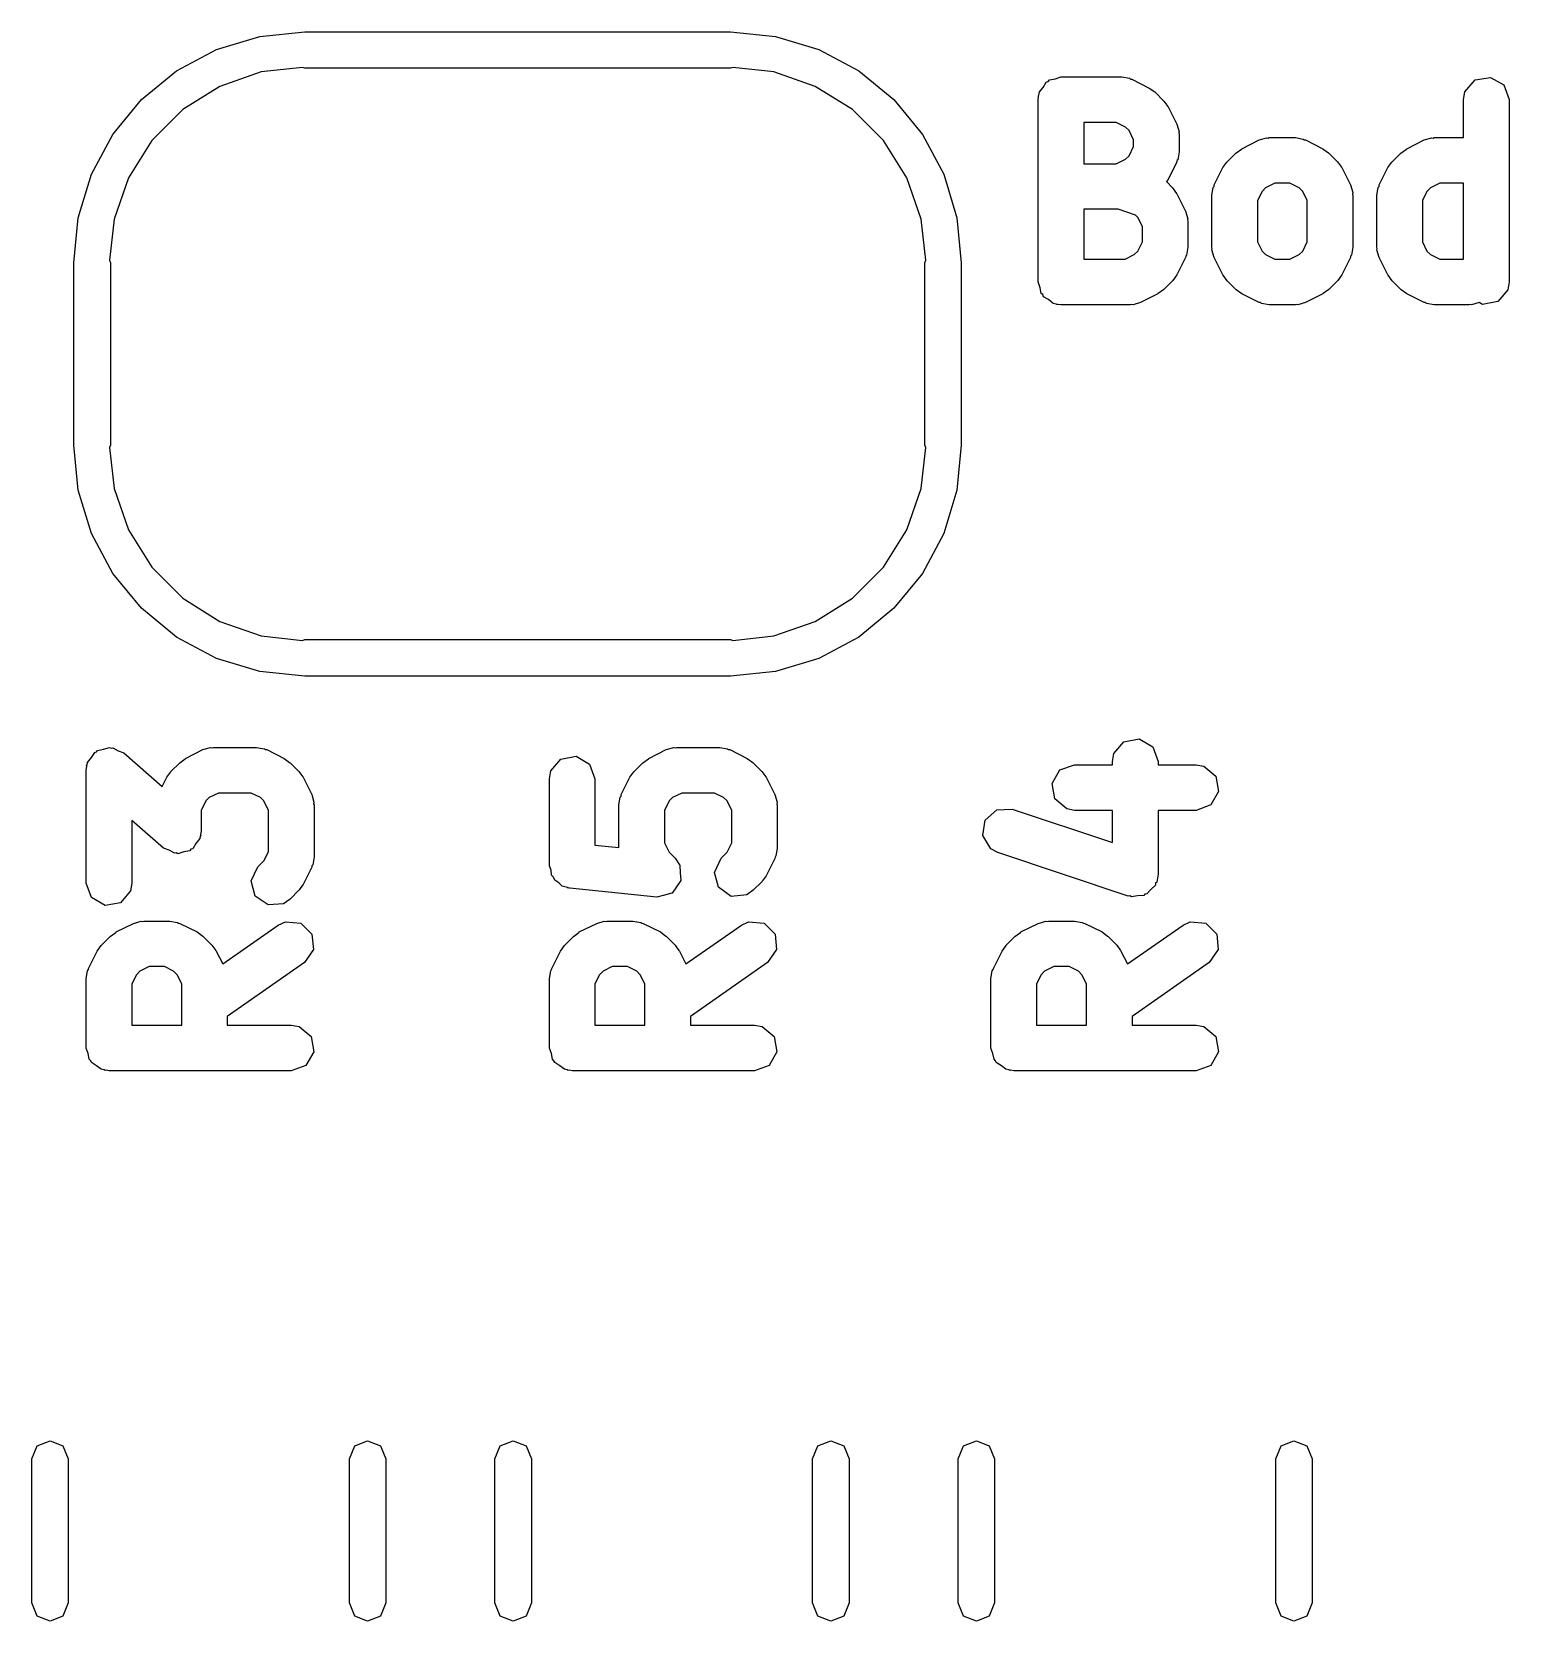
# Model space of a CAD drawing. Extents: x 29 to 171, y -120 to -80.
# Drawn here: x 91.37 to 96.23, y -116.44 to -111.21 of the extents above; entities that cross this region are included whole.
import ezdxf

# ---------------------------------------------------------------- set-up
doc = ezdxf.new("R2010")
doc.units = 0
doc.layers.add('BLACK', color=7, linetype='CONTINUOUS')

msp = doc.modelspace()

# ---------------------------------------------------------------- linework, layer by layer
at = {"layer": 'BLACK', "linetype": 'CONTINUOUS'}
for p, q in [((91.9732, -111.266), (92.1157, -111.223)), ((92.1157, -111.223), (92.264, -111.208)), ((92.264, -111.208), (93.664, -111.208)), ((93.664, -111.208), (93.8123, -111.223)), ((93.8123, -111.223), (93.9548, -111.266)), ((91.8418, -111.336), (91.9732, -111.266)), ((93.9548, -111.266), (94.0862, -111.336)), ((91.7266, -111.431), (91.8418, -111.336)), ((92.1207, -111.34), (91.9846, -111.388)), ((92.2563, -111.325), (92.1207, -111.34)), ((92.264, -111.328), (92.2563, -111.325)), ((93.664, -111.328), (92.264, -111.328)), ((93.6717, -111.325), (93.664, -111.328)), ((93.8073, -111.34), (93.6717, -111.325)), ((93.9434, -111.388), (93.8073, -111.34)), ((94.0862, -111.336), (94.2014, -111.431)), ((91.9846, -111.388), (91.8624, -111.464)), ((94.0656, -111.464), (93.9434, -111.388)), ((94.6812, -111.406), (94.6938, -111.391)), ((94.6938, -111.391), (94.7035, -111.374)), ((94.7035, -111.374), (94.7099, -111.372)), ((94.7099, -111.372), (94.7142, -111.366)), ((94.7142, -111.366), (94.7334, -111.363)), ((94.7334, -111.363), (94.7517, -111.356)), ((94.7517, -111.356), (94.9517, -111.356)), ((94.9517, -111.356), (94.9774, -111.361)), ((94.9774, -111.361), (94.9808, -111.364)), ((94.9808, -111.364), (94.9853, -111.364)), ((94.9853, -111.364), (95.0424, -111.393)), ((95.0424, -111.393), (95.0604, -111.406)), ((96.0812, -111.406), (96.1142, -111.366)), ((96.1142, -111.366), (96.1647, -111.358)), ((96.1647, -111.358), (96.2092, -111.383)), ((96.2092, -111.383), (96.2267, -111.431)), ((91.6321, -111.546), (91.7266, -111.431)), ((94.2014, -111.431), (94.2959, -111.546)), ((94.6767, -111.431), (94.6784, -111.422)), ((94.6767, -112.031), (94.6767, -111.431)), ((94.6779, -111.418), (94.6795, -111.416)), ((94.6784, -111.422), (94.6779, -111.418)), ((94.6795, -111.416), (94.6812, -111.406)), ((95.0604, -111.406), (95.0619, -111.407)), ((95.0619, -111.407), (95.0905, -111.436)), ((95.0905, -111.436), (95.1033, -111.454)), ((96.0767, -111.431), (96.0812, -111.406)), ((96.0767, -111.556), (96.0767, -111.431)), ((96.2267, -111.431), (96.2267, -112.031)), ((91.8624, -111.464), (91.7605, -111.566)), ((94.1675, -111.566), (94.0656, -111.464)), ((95.1033, -111.454), (95.1045, -111.455)), ((95.1045, -111.455), (95.1331, -111.512)), ((91.5619, -111.677), (91.6321, -111.546)), ((94.2959, -111.546), (94.3661, -111.677)), ((94.8267, -111.506), (94.8267, -111.642)), ((94.934, -111.506), (94.8267, -111.506)), ((94.9644, -111.522), (94.934, -111.506)), ((94.9758, -111.533), (94.9644, -111.522)), ((94.991, -111.563), (94.9758, -111.533)), ((95.1331, -111.512), (95.1405, -111.537)), ((95.1405, -111.537), (95.1395, -111.541)), ((95.1395, -111.541), (95.141, -111.546)), ((95.141, -111.546), (95.141, -111.603)), ((91.7605, -111.566), (91.6837, -111.689)), ((94.2443, -111.689), (94.1675, -111.566)), ((94.9758, -111.616), (94.991, -111.585)), ((94.991, -111.585), (94.991, -111.563)), ((95.141, -111.603), (95.1365, -111.629)), ((95.2987, -111.636), (95.3273, -111.607)), ((95.3273, -111.607), (95.3456, -111.594)), ((95.3456, -111.594), (95.3467, -111.593)), ((95.3467, -111.593), (95.4039, -111.564)), ((95.4039, -111.564), (95.4289, -111.557)), ((95.4289, -111.557), (95.4332, -111.558)), ((95.4332, -111.558), (95.4374, -111.556)), ((95.4374, -111.556), (95.5231, -111.556)), ((95.5231, -111.556), (95.5488, -111.561)), ((95.5488, -111.561), (95.5522, -111.564)), ((95.5522, -111.564), (95.5567, -111.564)), ((95.5567, -111.564), (95.6138, -111.593)), ((95.6138, -111.593), (95.6318, -111.606)), ((95.6318, -111.606), (95.6333, -111.607)), ((95.6333, -111.607), (95.6619, -111.636)), ((95.8415, -111.636), (95.8701, -111.607)), ((95.8701, -111.607), (95.8885, -111.594)), ((95.8885, -111.594), (95.8896, -111.593)), ((95.8896, -111.593), (95.9467, -111.564)), ((95.9467, -111.564), (95.9717, -111.557)), ((95.9717, -111.557), (95.9761, -111.558)), ((95.9761, -111.558), (95.9803, -111.556)), ((95.9803, -111.556), (96.0767, -111.556)), ((94.8267, -111.642), (94.934, -111.642)), ((94.934, -111.642), (94.9644, -111.627)), ((94.9644, -111.627), (94.9758, -111.616)), ((95.1331, -111.636), (95.1045, -111.694)), ((95.1336, -111.632), (95.1331, -111.636)), ((95.1365, -111.629), (95.1336, -111.632)), ((95.2561, -111.712), (95.2846, -111.655)), ((95.2846, -111.655), (95.298, -111.637)), ((95.298, -111.637), (95.2987, -111.636)), ((95.6619, -111.636), (95.6748, -111.654)), ((95.6748, -111.654), (95.6759, -111.655)), ((95.6759, -111.655), (95.7045, -111.712)), ((95.7989, -111.712), (95.8275, -111.655)), ((95.8275, -111.655), (95.8408, -111.637)), ((95.8408, -111.637), (95.8415, -111.636)), ((91.5186, -111.82), (91.5619, -111.677)), ((91.6837, -111.689), (91.6361, -111.825)), ((94.2919, -111.825), (94.2443, -111.689)), ((94.3661, -111.677), (94.4094, -111.82)), ((95.1045, -111.694), (95.0989, -111.701)), ((95.0989, -111.701), (95.119, -111.721)), ((95.2555, -111.717), (95.2561, -111.712)), ((95.4551, -111.706), (95.4247, -111.722)), ((95.5054, -111.706), (95.4551, -111.706)), ((95.5359, -111.722), (95.5054, -111.706)), ((95.7045, -111.712), (95.7119, -111.737)), ((95.7984, -111.717), (95.7989, -111.712)), ((95.998, -111.706), (95.9676, -111.722)), ((96.0767, -111.706), (95.998, -111.706)), ((96.0767, -111.956), (96.0767, -111.706)), ((95.119, -111.721), (95.1319, -111.74)), ((95.1319, -111.74), (95.1331, -111.741)), ((95.1331, -111.741), (95.1617, -111.798)), ((95.2481, -111.746), (95.2527, -111.72)), ((95.2481, -111.917), (95.2481, -111.746)), ((95.2527, -111.72), (95.2555, -111.717)), ((95.4134, -111.733), (95.3981, -111.763)), ((95.3981, -111.763), (95.3981, -111.899)), ((95.4247, -111.722), (95.4134, -111.733)), ((95.5472, -111.733), (95.5359, -111.722)), ((95.5624, -111.763), (95.5472, -111.733)), ((95.5624, -111.899), (95.5624, -111.763)), ((95.7119, -111.737), (95.7109, -111.742)), ((95.7109, -111.742), (95.7124, -111.746)), ((95.7124, -111.746), (95.7124, -111.917)), ((95.791, -111.746), (95.7955, -111.72)), ((95.791, -111.917), (95.791, -111.746)), ((95.7955, -111.72), (95.7984, -111.717)), ((95.9562, -111.733), (95.941, -111.763)), ((95.941, -111.763), (95.941, -111.899)), ((95.9676, -111.722), (95.9562, -111.733)), ((94.8267, -111.792), (94.8267, -111.956)), ((94.9395, -111.792), (94.8267, -111.792)), ((94.9969, -111.811), (94.9395, -111.792)), ((95.0044, -111.819), (94.9969, -111.811)), ((95.1617, -111.798), (95.1691, -111.823)), ((91.504, -111.968), (91.5186, -111.82)), ((91.6361, -111.825), (91.6208, -111.96)), ((94.3072, -111.96), (94.2919, -111.825)), ((94.4094, -111.82), (94.424, -111.968)), ((95.0196, -111.849), (95.0044, -111.819)), ((95.0196, -111.899), (95.0196, -111.849)), ((95.1691, -111.823), (95.168, -111.827)), ((95.168, -111.827), (95.1696, -111.831)), ((95.1696, -111.831), (95.1696, -111.917)), ((95.0044, -111.93), (95.0196, -111.899)), ((95.1696, -111.917), (95.165, -111.943)), ((95.2497, -111.921), (95.2481, -111.917)), ((95.2486, -111.926), (95.2497, -111.921)), ((95.3981, -111.899), (95.4134, -111.93)), ((95.5472, -111.93), (95.5624, -111.899)), ((95.7124, -111.917), (95.7079, -111.943)), ((95.7925, -111.921), (95.791, -111.917)), ((95.7915, -111.926), (95.7925, -111.921)), ((95.941, -111.899), (95.9562, -111.93)), ((91.504, -112.568), (91.504, -111.968)), ((91.6208, -111.96), (91.624, -111.968)), ((91.624, -111.968), (91.624, -112.568)), ((94.304, -111.968), (94.3072, -111.96)), ((94.304, -112.568), (94.304, -111.968)), ((94.424, -111.968), (94.424, -112.568)), ((94.8267, -111.956), (94.9626, -111.956)), ((94.9626, -111.956), (94.993, -111.941)), ((94.993, -111.941), (95.0044, -111.93)), ((95.1617, -111.951), (95.1331, -112.008)), ((95.1622, -111.946), (95.1617, -111.951)), ((95.165, -111.943), (95.1622, -111.946)), ((95.2561, -111.951), (95.2486, -111.926)), ((95.2846, -112.008), (95.2561, -111.951)), ((95.4134, -111.93), (95.4247, -111.941)), ((95.4247, -111.941), (95.4551, -111.956)), ((95.4551, -111.956), (95.5054, -111.956)), ((95.5054, -111.956), (95.5359, -111.941)), ((95.5359, -111.941), (95.5472, -111.93)), ((95.7045, -111.951), (95.6759, -112.008)), ((95.705, -111.946), (95.7045, -111.951)), ((95.7079, -111.943), (95.705, -111.946)), ((95.7989, -111.951), (95.7915, -111.926)), ((95.8275, -112.008), (95.7989, -111.951)), ((95.9562, -111.93), (95.9676, -111.941)), ((95.9676, -111.941), (95.998, -111.956)), ((95.998, -111.956), (96.0767, -111.956)), ((95.1197, -112.026), (95.119, -112.027)), ((95.1331, -112.008), (95.1197, -112.026)), ((95.2858, -112.009), (95.2846, -112.008)), ((95.2987, -112.027), (95.2858, -112.009)), ((95.6626, -112.026), (95.6619, -112.027)), ((95.6759, -112.008), (95.6626, -112.026)), ((95.8287, -112.009), (95.8275, -112.008)), ((95.8415, -112.027), (95.8287, -112.009)), ((94.6834, -112.05), (94.6767, -112.031)), ((94.6868, -112.069), (94.6834, -112.05)), ((94.6919, -112.073), (94.6868, -112.069)), ((94.6943, -112.08), (94.6919, -112.073)), ((95.071, -112.07), (95.0138, -112.099)), ((95.0721, -112.069), (95.071, -112.07)), ((95.0905, -112.056), (95.0721, -112.069)), ((95.119, -112.027), (95.0905, -112.056)), ((95.3273, -112.056), (95.2987, -112.027)), ((95.3287, -112.057), (95.3273, -112.056)), ((95.3467, -112.07), (95.3287, -112.057)), ((95.4039, -112.099), (95.3467, -112.07)), ((95.6138, -112.07), (95.5567, -112.099)), ((95.615, -112.069), (95.6138, -112.07)), ((95.6333, -112.056), (95.615, -112.069)), ((95.6619, -112.027), (95.6333, -112.056)), ((95.8701, -112.056), (95.8415, -112.027)), ((95.8716, -112.057), (95.8701, -112.056)), ((95.8896, -112.07), (95.8716, -112.057)), ((95.9467, -112.099), (95.8896, -112.07)), ((96.2222, -112.057), (96.1892, -112.096)), ((96.2267, -112.031), (96.2222, -112.057)), ((94.7111, -112.089), (94.6943, -112.08)), ((94.7261, -112.102), (94.7111, -112.089)), ((94.7358, -112.104), (94.7261, -112.102)), ((94.7387, -112.105), (94.7358, -112.104)), ((94.742, -112.105), (94.7387, -112.105)), ((94.7517, -112.106), (94.742, -112.105)), ((94.9803, -112.106), (94.7517, -112.106)), ((94.9845, -112.105), (94.9803, -112.106)), ((94.9889, -112.106), (94.9845, -112.105)), ((95.0138, -112.099), (94.9889, -112.106)), ((95.4083, -112.099), (95.4039, -112.099)), ((95.4118, -112.102), (95.4083, -112.099)), ((95.4374, -112.106), (95.4118, -112.102)), ((95.5231, -112.106), (95.4374, -112.106)), ((95.5274, -112.105), (95.5231, -112.106)), ((95.5317, -112.106), (95.5274, -112.105)), ((95.5567, -112.099), (95.5317, -112.106)), ((95.9512, -112.099), (95.9467, -112.099)), ((95.9546, -112.102), (95.9512, -112.099)), ((95.9803, -112.106), (95.9546, -112.102)), ((96.0946, -112.106), (95.9803, -112.106)), ((96.0988, -112.105), (96.0946, -112.106)), ((96.1031, -112.106), (96.0988, -112.105)), ((96.1273, -112.099), (96.1031, -112.106)), ((96.1387, -112.105), (96.1273, -112.099)), ((96.1892, -112.096), (96.1387, -112.105)), ((91.5186, -112.716), (91.504, -112.568)), ((91.624, -112.568), (91.6208, -112.576)), ((91.6208, -112.576), (91.6361, -112.711)), ((94.2919, -112.711), (94.3072, -112.576)), ((94.3072, -112.576), (94.304, -112.568)), ((94.424, -112.568), (94.4094, -112.716)), ((91.5619, -112.859), (91.5186, -112.716)), ((91.6361, -112.711), (91.6837, -112.847)), ((94.2443, -112.847), (94.2919, -112.711)), ((94.4094, -112.716), (94.3661, -112.859)), ((91.6321, -112.99), (91.5619, -112.859)), ((91.6837, -112.847), (91.7605, -112.97)), ((94.1675, -112.97), (94.2443, -112.847)), ((94.3661, -112.859), (94.2959, -112.99)), ((91.7266, -113.105), (91.6321, -112.99)), ((91.7605, -112.97), (91.8624, -113.072)), ((94.0656, -113.072), (94.1675, -112.97)), ((94.2959, -112.99), (94.2014, -113.105)), ((91.8624, -113.072), (91.9846, -113.148)), ((93.9434, -113.148), (94.0656, -113.072)), ((91.8418, -113.2), (91.7266, -113.105)), ((94.2014, -113.105), (94.0862, -113.2)), ((91.9846, -113.148), (92.1207, -113.196)), ((93.8073, -113.196), (93.9434, -113.148)), ((91.9732, -113.27), (91.8418, -113.2)), ((92.1207, -113.196), (92.2563, -113.211)), ((92.2563, -113.211), (92.264, -113.208)), ((92.264, -113.208), (93.664, -113.208)), ((93.664, -113.208), (93.6717, -113.211)), ((93.6717, -113.211), (93.8073, -113.196)), ((94.0862, -113.2), (93.9548, -113.27)), ((92.1157, -113.313), (91.9732, -113.27)), ((93.9548, -113.27), (93.8123, -113.313)), ((92.264, -113.328), (92.1157, -113.313)), ((93.664, -113.328), (92.264, -113.328)), ((93.8123, -113.313), (93.664, -113.328)), ((94.9589, -113.544), (95.0095, -113.535)), ((95.0095, -113.535), (95.0539, -113.561)), ((91.5619, -113.596), (91.5724, -113.579)), ((91.5724, -113.579), (91.5781, -113.577)), ((91.5781, -113.577), (91.5819, -113.573)), ((91.5819, -113.573), (91.6018, -113.569)), ((91.6018, -113.569), (91.621, -113.563)), ((91.621, -113.563), (91.6266, -113.565)), ((91.6266, -113.565), (91.6325, -113.564)), ((91.6325, -113.564), (91.65, -113.574)), ((91.65, -113.574), (91.6688, -113.581)), ((91.6688, -113.581), (91.7945, -113.691)), ((91.8716, -113.599), (91.9287, -113.57)), ((91.9287, -113.57), (91.9537, -113.563)), ((91.9537, -113.563), (91.9581, -113.564)), ((91.9581, -113.564), (91.9623, -113.563)), ((91.9623, -113.563), (92.1051, -113.563)), ((92.1051, -113.563), (92.1308, -113.567)), ((92.1308, -113.567), (92.1342, -113.57)), ((92.1342, -113.57), (92.1387, -113.57)), ((92.1387, -113.57), (92.1958, -113.599)), ((93.1059, -113.601), (93.1565, -113.592)), ((93.1565, -113.592), (93.2009, -113.618)), ((93.3956, -113.599), (93.4527, -113.57)), ((93.4527, -113.57), (93.4777, -113.563)), ((93.4777, -113.563), (93.4821, -113.564)), ((93.4821, -113.564), (93.4863, -113.563)), ((93.4863, -113.563), (93.6291, -113.563)), ((93.6291, -113.563), (93.6548, -113.567)), ((93.6548, -113.567), (93.6582, -113.57)), ((93.6582, -113.57), (93.6627, -113.57)), ((93.6627, -113.57), (93.7198, -113.599)), ((94.9214, -113.609), (94.926, -113.583)), ((94.926, -113.583), (94.9589, -113.544)), ((95.0539, -113.561), (95.0714, -113.609)), ((91.5444, -113.638), (91.5464, -113.626)), ((91.5444, -114.009), (91.5444, -113.638)), ((91.5459, -113.623), (91.5475, -113.62)), ((91.5464, -113.626), (91.5459, -113.623)), ((91.5475, -113.62), (91.5489, -113.612)), ((91.5489, -113.612), (91.5619, -113.596)), ((91.8095, -113.661), (91.8228, -113.643)), ((91.8228, -113.643), (91.8235, -113.642)), ((91.8235, -113.642), (91.8521, -113.613)), ((91.8521, -113.613), (91.8705, -113.6)), ((91.8705, -113.6), (91.8716, -113.599)), ((92.1958, -113.599), (92.2138, -113.612)), ((92.2138, -113.612), (92.2153, -113.613)), ((92.2153, -113.613), (92.2439, -113.642)), ((92.2439, -113.642), (92.2568, -113.66)), ((93.0684, -113.666), (93.073, -113.64)), ((93.073, -113.64), (93.1059, -113.601)), ((93.2009, -113.618), (93.2184, -113.666)), ((93.3335, -113.661), (93.3468, -113.643)), ((93.3468, -113.643), (93.3475, -113.642)), ((93.3475, -113.642), (93.3761, -113.613)), ((93.3761, -113.613), (93.3945, -113.6)), ((93.3945, -113.6), (93.3956, -113.599)), ((93.7198, -113.599), (93.7378, -113.612)), ((93.7378, -113.612), (93.7393, -113.613)), ((93.7393, -113.613), (93.7679, -113.642)), ((93.7679, -113.642), (93.7808, -113.66)), ((94.7226, -113.682), (94.7482, -113.637)), ((94.7482, -113.637), (94.7964, -113.62)), ((94.7964, -113.62), (94.9214, -113.62)), ((94.9214, -113.62), (94.9214, -113.609)), ((95.0714, -113.609), (95.0714, -113.62)), ((95.0714, -113.62), (95.1964, -113.62)), ((95.1964, -113.62), (95.2221, -113.624)), ((95.2221, -113.624), (95.2614, -113.657)), ((91.7945, -113.691), (91.8095, -113.661)), ((92.2568, -113.66), (92.2579, -113.661)), ((92.2579, -113.661), (92.2865, -113.718)), ((93.0684, -113.952), (93.0684, -113.666)), ((93.2184, -113.666), (93.2184, -113.884)), ((93.3049, -113.718), (93.3335, -113.661)), ((93.7808, -113.66), (93.7819, -113.661)), ((93.7819, -113.661), (93.8105, -113.718)), ((94.7315, -113.732), (94.7226, -113.682)), ((95.2614, -113.657), (95.2703, -113.708)), ((91.9382, -113.739), (91.923, -113.77)), ((91.9496, -113.728), (91.9382, -113.739)), ((91.98, -113.713), (91.9496, -113.728)), ((92.0874, -113.713), (91.98, -113.713)), ((92.1179, -113.728), (92.0874, -113.713)), ((92.1292, -113.739), (92.1179, -113.728)), ((92.1444, -113.77), (92.1292, -113.739)), ((92.2865, -113.718), (92.2939, -113.743)), ((92.2939, -113.743), (92.2929, -113.748)), ((92.2929, -113.748), (92.2944, -113.752)), ((92.2944, -113.752), (92.2944, -113.923)), ((93.297, -113.752), (93.3015, -113.726)), ((93.297, -113.892), (93.297, -113.752)), ((93.3015, -113.726), (93.3044, -113.723)), ((93.3044, -113.723), (93.3049, -113.718)), ((93.4622, -113.739), (93.447, -113.77)), ((93.4736, -113.728), (93.4622, -113.739)), ((93.504, -113.713), (93.4736, -113.728)), ((93.6114, -113.713), (93.504, -113.713)), ((93.6419, -113.728), (93.6114, -113.713)), ((93.6532, -113.739), (93.6419, -113.728)), ((93.6684, -113.77), (93.6532, -113.739)), ((93.8105, -113.718), (93.8179, -113.743)), ((93.8179, -113.743), (93.8169, -113.748)), ((93.8169, -113.748), (93.8184, -113.752)), ((93.8184, -113.752), (93.8184, -113.895)), ((94.7708, -113.765), (94.7315, -113.732)), ((95.2446, -113.752), (95.1964, -113.77)), ((95.2703, -113.708), (95.2446, -113.752)), ((91.7986, -113.894), (91.6944, -113.803)), ((91.6944, -113.803), (91.6944, -114.009)), ((91.923, -113.77), (91.923, -113.838)), ((92.1444, -113.906), (92.1444, -113.77)), ((93.447, -113.77), (93.447, -113.877)), ((93.6684, -113.877), (93.6684, -113.77)), ((94.4944, -113.853), (94.5019, -113.802)), ((94.5019, -113.802), (94.5403, -113.768)), ((94.5403, -113.768), (94.5916, -113.766)), ((94.5916, -113.766), (94.9214, -113.876)), ((94.7964, -113.77), (94.7708, -113.765)), ((94.9214, -113.77), (94.7964, -113.77)), ((94.9214, -113.876), (94.9214, -113.77)), ((95.1964, -113.77), (95.0714, -113.77)), ((95.0714, -113.77), (95.0714, -113.98)), ((91.92, -113.855), (91.9185, -113.863)), ((91.9216, -113.852), (91.92, -113.855)), ((91.923, -113.838), (91.921, -113.849)), ((91.921, -113.849), (91.9216, -113.852)), ((94.5212, -113.896), (94.4944, -113.853)), ((91.8175, -113.901), (91.7986, -113.894)), ((91.835, -113.911), (91.8175, -113.901)), ((91.8656, -113.906), (91.8464, -113.913)), ((91.8855, -113.903), (91.8656, -113.906)), ((91.8893, -113.898), (91.8855, -113.903)), ((91.895, -113.896), (91.8893, -113.898)), ((91.9055, -113.879), (91.895, -113.896)), ((91.9185, -113.863), (91.9055, -113.879)), ((92.1292, -113.936), (92.1444, -113.906)), ((93.2184, -113.884), (93.297, -113.892)), ((93.447, -113.877), (93.4622, -113.907)), ((93.4622, -113.907), (93.4822, -113.927)), ((93.6333, -113.927), (93.6532, -113.907)), ((93.6532, -113.907), (93.6684, -113.877)), ((93.8184, -113.895), (93.8139, -113.92)), ((94.5441, -113.909), (94.5212, -113.896)), ((94.9727, -114.052), (94.5441, -113.909)), ((91.8409, -113.91), (91.835, -113.911)), ((91.8464, -113.913), (91.8409, -113.91)), ((92.0876, -114.002), (92.1093, -113.956)), ((92.1093, -113.956), (92.1292, -113.936)), ((92.2865, -113.957), (92.2579, -114.014)), ((92.287, -113.952), (92.2865, -113.957)), ((92.2899, -113.949), (92.287, -113.952)), ((92.2944, -113.923), (92.2899, -113.949)), ((93.0739, -113.967), (93.0684, -113.952)), ((93.4822, -113.927), (93.4971, -113.949)), ((93.4971, -113.949), (93.4972, -113.949)), ((93.4972, -113.949), (93.4975, -113.95)), ((93.4975, -113.95), (93.4994, -113.975)), ((93.6116, -113.974), (93.6333, -113.927)), ((93.8105, -113.928), (93.7819, -113.985)), ((93.811, -113.924), (93.8105, -113.928)), ((93.8139, -113.92), (93.811, -113.924)), ((91.562, -114.057), (91.5444, -114.009)), ((91.6944, -114.009), (91.6899, -114.035)), ((92.1008, -114.052), (92.0876, -114.002)), ((92.2579, -114.014), (92.2446, -114.032)), ((93.0751, -113.983), (93.0739, -113.967)), ((93.0824, -113.99), (93.0751, -113.983)), ((93.086, -114), (93.0824, -113.99)), ((93.0998, -114.008), (93.086, -114)), ((93.1109, -114.019), (93.0998, -114.008)), ((93.5013, -114.001), (93.4866, -114.021)), ((93.4994, -113.975), (93.5016, -114)), ((93.5016, -114), (93.5013, -114)), ((93.5013, -114), (93.5013, -114.001)), ((93.6248, -114.023), (93.6116, -113.974)), ((93.7679, -114.005), (93.7393, -114.033)), ((93.7686, -114.003), (93.7679, -114.005)), ((93.7819, -113.985), (93.7686, -114.003)), ((95.0632, -114.01), (95.0624, -114.016)), ((95.0669, -114.006), (95.0632, -114.01)), ((95.0714, -113.98), (95.0669, -114.006)), ((91.6064, -114.083), (91.562, -114.057)), ((91.6899, -114.035), (91.6569, -114.074)), ((92.1429, -114.081), (92.1008, -114.052)), ((92.2153, -114.062), (92.194, -114.077)), ((92.2439, -114.033), (92.2153, -114.062)), ((92.2446, -114.032), (92.2439, -114.033)), ((93.1277, -114.024), (93.1109, -114.019)), ((93.1304, -114.026), (93.1277, -114.024)), ((93.1321, -114.025), (93.1304, -114.026)), ((93.136, -114.026), (93.1321, -114.025)), ((93.4217, -114.055), (93.136, -114.026)), ((93.4222, -114.055), (93.4217, -114.055)), ((93.4226, -114.055), (93.4222, -114.055)), ((93.447, -114.049), (93.4226, -114.055)), ((93.4714, -114.042), (93.447, -114.049)), ((93.4717, -114.042), (93.4714, -114.042)), ((93.4722, -114.042), (93.4717, -114.042)), ((93.4866, -114.021), (93.4722, -114.042)), ((93.6669, -114.053), (93.6248, -114.023)), ((93.718, -114.048), (93.6669, -114.053)), ((93.7393, -114.033), (93.718, -114.048)), ((94.9784, -114.051), (94.9727, -114.052)), ((94.9834, -114.054), (94.9784, -114.051)), ((95.0036, -114.051), (94.9834, -114.054)), ((95.024, -114.05), (95.0036, -114.051)), ((95.0283, -114.046), (95.024, -114.05)), ((95.0339, -114.045), (95.0283, -114.046)), ((95.0471, -114.03), (95.0339, -114.045)), ((95.0624, -114.016), (95.0471, -114.03)), ((91.6569, -114.074), (91.6064, -114.083)), ((92.194, -114.077), (92.1429, -114.081)), ((91.6419, -114.172), (91.643, -114.17)), ((91.643, -114.17), (91.7002, -114.142)), ((91.7002, -114.142), (91.7251, -114.134)), ((91.7251, -114.134), (91.7295, -114.136)), ((91.7295, -114.136), (91.7337, -114.134)), ((91.7337, -114.134), (91.8194, -114.134)), ((91.8194, -114.134), (91.8451, -114.139)), ((91.8451, -114.139), (91.8485, -114.141)), ((91.8485, -114.141), (91.853, -114.142)), ((91.853, -114.142), (91.9101, -114.17)), ((91.9101, -114.17), (91.9281, -114.184)), ((91.9937, -114.275), (92.1764, -114.148)), ((92.1764, -114.148), (92.2, -114.137)), ((92.2, -114.137), (92.2511, -114.141)), ((92.2511, -114.141), (92.2874, -114.177)), ((93.1659, -114.172), (93.167, -114.17)), ((93.167, -114.17), (93.2242, -114.142)), ((93.2242, -114.142), (93.2491, -114.134)), ((93.2491, -114.134), (93.2535, -114.136)), ((93.2535, -114.136), (93.2577, -114.134)), ((93.2577, -114.134), (93.3434, -114.134)), ((93.3434, -114.134), (93.3691, -114.139)), ((93.3691, -114.139), (93.3725, -114.141)), ((93.3725, -114.141), (93.377, -114.142)), ((93.377, -114.142), (93.4341, -114.17)), ((93.4341, -114.17), (93.4521, -114.184)), ((93.5177, -114.275), (93.7004, -114.148)), ((93.7004, -114.148), (93.724, -114.137)), ((93.724, -114.137), (93.7751, -114.141)), ((93.7751, -114.141), (93.8114, -114.177)), ((94.6189, -114.172), (94.62, -114.17)), ((94.62, -114.17), (94.6772, -114.142)), ((94.6772, -114.142), (94.7021, -114.134)), ((94.7021, -114.134), (94.7065, -114.136)), ((94.7065, -114.136), (94.7107, -114.134)), ((94.7107, -114.134), (94.7964, -114.134)), ((94.7964, -114.134), (94.8221, -114.139)), ((94.8221, -114.139), (94.8255, -114.141)), ((94.8255, -114.141), (94.83, -114.142)), ((94.83, -114.142), (94.8871, -114.17)), ((94.8871, -114.17), (94.9051, -114.184)), ((94.9707, -114.275), (95.1534, -114.148)), ((95.1534, -114.148), (95.177, -114.137)), ((95.177, -114.137), (95.2281, -114.141)), ((95.2281, -114.141), (95.2644, -114.177)), ((91.5809, -114.233), (91.5943, -114.215)), ((91.5943, -114.215), (91.595, -114.213)), ((91.595, -114.213), (91.6235, -114.185)), ((91.6235, -114.185), (91.6419, -114.172)), ((91.9281, -114.184), (91.9296, -114.185)), ((91.9296, -114.185), (91.9582, -114.213)), ((91.9582, -114.213), (91.971, -114.231)), ((92.2874, -114.177), (92.2919, -114.228)), ((93.1049, -114.233), (93.1183, -114.215)), ((93.1183, -114.215), (93.119, -114.213)), ((93.119, -114.213), (93.1475, -114.185)), ((93.1475, -114.185), (93.1659, -114.172)), ((93.4521, -114.184), (93.4536, -114.185)), ((93.4536, -114.185), (93.4822, -114.213)), ((93.4822, -114.213), (93.495, -114.231)), ((93.8114, -114.177), (93.8159, -114.228)), ((94.5579, -114.233), (94.5713, -114.215)), ((94.5713, -114.215), (94.572, -114.213)), ((94.572, -114.213), (94.6005, -114.185)), ((94.6005, -114.185), (94.6189, -114.172)), ((94.9051, -114.184), (94.9066, -114.185)), ((94.9066, -114.185), (94.9352, -114.213)), ((94.9352, -114.213), (94.948, -114.231)), ((95.2644, -114.177), (95.2689, -114.228)), ((91.5523, -114.29), (91.5809, -114.233)), ((91.971, -114.231), (91.9722, -114.233)), ((91.9722, -114.233), (91.9937, -114.275)), ((92.2624, -114.27), (92.0087, -114.448)), ((92.2919, -114.228), (92.2624, -114.27)), ((93.0763, -114.29), (93.1049, -114.233)), ((93.495, -114.231), (93.4962, -114.233)), ((93.4962, -114.233), (93.5177, -114.275)), ((93.7864, -114.27), (93.5327, -114.448)), ((93.8159, -114.228), (93.7864, -114.27)), ((94.5294, -114.29), (94.5579, -114.233)), ((94.948, -114.231), (94.9492, -114.233)), ((94.9492, -114.233), (94.9707, -114.275)), ((95.2394, -114.27), (94.9857, -114.448)), ((95.2689, -114.228), (95.2394, -114.27)), ((91.5444, -114.323), (91.5489, -114.298)), ((91.5444, -114.552), (91.5444, -114.323)), ((91.5489, -114.298), (91.5518, -114.294)), ((91.5518, -114.294), (91.5523, -114.29)), ((91.7096, -114.311), (91.6944, -114.341)), ((91.721, -114.299), (91.7096, -114.311)), ((91.7514, -114.284), (91.721, -114.299)), ((91.8017, -114.284), (91.7514, -114.284)), ((91.8321, -114.299), (91.8017, -114.284)), ((91.8435, -114.311), (91.8321, -114.299)), ((91.8587, -114.341), (91.8435, -114.311)), ((93.0684, -114.323), (93.073, -114.298)), ((93.0684, -114.552), (93.0684, -114.323)), ((93.073, -114.298), (93.0758, -114.294)), ((93.0758, -114.294), (93.0763, -114.29)), ((93.2336, -114.311), (93.2184, -114.341)), ((93.245, -114.299), (93.2336, -114.311)), ((93.2754, -114.284), (93.245, -114.299)), ((93.3257, -114.284), (93.2754, -114.284)), ((93.3561, -114.299), (93.3257, -114.284)), ((93.3675, -114.311), (93.3561, -114.299)), ((93.3827, -114.341), (93.3675, -114.311)), ((94.5214, -114.323), (94.526, -114.298)), ((94.5214, -114.552), (94.5214, -114.323)), ((94.526, -114.298), (94.5288, -114.294)), ((94.5288, -114.294), (94.5294, -114.29)), ((94.6866, -114.311), (94.6714, -114.341)), ((94.698, -114.299), (94.6866, -114.311)), ((94.7284, -114.284), (94.698, -114.299)), ((94.7787, -114.284), (94.7284, -114.284)), ((94.8091, -114.299), (94.7787, -114.284)), ((94.8205, -114.311), (94.8091, -114.299)), ((94.8357, -114.341), (94.8205, -114.311)), ((91.6944, -114.341), (91.6944, -114.477)), ((91.8587, -114.477), (91.8587, -114.341)), ((93.2184, -114.341), (93.2184, -114.477)), ((93.3827, -114.477), (93.3827, -114.341)), ((94.6714, -114.341), (94.6714, -114.477)), ((94.8357, -114.477), (94.8357, -114.341)), ((91.6944, -114.477), (91.8587, -114.477)), ((92.0087, -114.448), (92.0087, -114.477)), ((92.0087, -114.477), (92.2194, -114.477)), ((92.2194, -114.477), (92.2451, -114.481)), ((92.2451, -114.481), (92.2844, -114.514)), ((93.2184, -114.477), (93.3827, -114.477)), ((93.5327, -114.448), (93.5327, -114.477)), ((93.5327, -114.477), (93.7434, -114.477)), ((93.7434, -114.477), (93.7691, -114.481)), ((93.7691, -114.481), (93.8084, -114.514)), ((94.6714, -114.477), (94.8357, -114.477)), ((94.9857, -114.448), (94.9857, -114.477)), ((94.9857, -114.477), (95.1964, -114.477)), ((95.1964, -114.477), (95.2221, -114.481)), ((95.2221, -114.481), (95.2614, -114.514)), ((92.2844, -114.514), (92.2933, -114.565)), ((93.8084, -114.514), (93.8173, -114.565)), ((95.2614, -114.514), (95.2703, -114.565)), ((91.5511, -114.57), (91.5444, -114.552)), ((91.5545, -114.589), (91.5511, -114.57)), ((91.5597, -114.594), (91.5545, -114.589)), ((92.2933, -114.565), (92.2676, -114.609)), ((93.0751, -114.57), (93.0684, -114.552)), ((93.0785, -114.589), (93.0751, -114.57)), ((93.0837, -114.594), (93.0785, -114.589)), ((93.8173, -114.565), (93.7916, -114.609)), ((94.5281, -114.57), (94.5214, -114.552)), ((94.5315, -114.589), (94.5281, -114.57)), ((94.5367, -114.594), (94.5315, -114.589)), ((95.2703, -114.565), (95.2446, -114.609)), ((91.562, -114.6), (91.5597, -114.594)), ((91.5788, -114.61), (91.562, -114.6)), ((91.5938, -114.622), (91.5788, -114.61)), ((91.6035, -114.624), (91.5938, -114.622)), ((91.6064, -114.626), (91.6035, -114.624)), ((91.6097, -114.625), (91.6064, -114.626)), ((91.6194, -114.627), (91.6097, -114.625)), ((92.2194, -114.627), (91.6194, -114.627)), ((92.2676, -114.609), (92.2194, -114.627)), ((93.086, -114.6), (93.0837, -114.594)), ((93.1028, -114.61), (93.086, -114.6)), ((93.1178, -114.622), (93.1028, -114.61)), ((93.1275, -114.624), (93.1178, -114.622)), ((93.1304, -114.626), (93.1275, -114.624)), ((93.1337, -114.625), (93.1304, -114.626)), ((93.1434, -114.627), (93.1337, -114.625)), ((93.7434, -114.627), (93.1434, -114.627)), ((93.7916, -114.609), (93.7434, -114.627)), ((94.539, -114.6), (94.5367, -114.594)), ((94.5559, -114.61), (94.539, -114.6)), ((94.5708, -114.622), (94.5559, -114.61)), ((94.5805, -114.624), (94.5708, -114.622)), ((94.5834, -114.626), (94.5805, -114.624)), ((94.5867, -114.625), (94.5834, -114.626)), ((94.5964, -114.627), (94.5867, -114.625)), ((95.1964, -114.627), (94.5964, -114.627)), ((95.2446, -114.609), (95.1964, -114.627)), ((91.3831, -115.861), (91.4255, -115.844)), ((91.4255, -115.844), (91.4679, -115.861)), ((92.4281, -115.861), (92.4705, -115.844)), ((92.4705, -115.844), (92.5129, -115.861)), ((92.9071, -115.861), (92.9495, -115.844)), ((92.9495, -115.844), (92.9919, -115.861)), ((93.9521, -115.861), (93.9945, -115.844)), ((93.9945, -115.844), (94.0369, -115.861)), ((94.4311, -115.861), (94.4735, -115.844)), ((94.4735, -115.844), (94.5159, -115.861)), ((95.4761, -115.861), (95.5185, -115.844)), ((95.5185, -115.844), (95.5609, -115.861)), ((91.3655, -115.904), (91.3831, -115.861)), ((91.4679, -115.861), (91.4855, -115.904)), ((92.4105, -115.904), (92.4281, -115.861)), ((92.5129, -115.861), (92.5305, -115.904)), ((92.8895, -115.904), (92.9071, -115.861)), ((92.9919, -115.861), (93.0095, -115.904)), ((93.9345, -115.904), (93.9521, -115.861)), ((94.0369, -115.861), (94.0545, -115.904)), ((94.4135, -115.904), (94.4311, -115.861)), ((94.5159, -115.861), (94.5335, -115.904)), ((95.4585, -115.904), (95.4761, -115.861)), ((95.5609, -115.861), (95.5785, -115.904)), ((91.3655, -116.378), (91.3655, -115.904)), ((91.4855, -115.904), (91.4855, -116.378)), ((92.4105, -116.378), (92.4105, -115.904)), ((92.5305, -115.904), (92.5305, -116.378)), ((92.8895, -116.378), (92.8895, -115.904)), ((93.0095, -115.904), (93.0095, -116.378)), ((93.9345, -116.378), (93.9345, -115.904)), ((94.0545, -115.904), (94.0545, -116.378)), ((94.4135, -116.378), (94.4135, -115.904)), ((94.5335, -115.904), (94.5335, -116.378)), ((95.4585, -116.378), (95.4585, -115.904)), ((95.5785, -115.904), (95.5785, -116.378)), ((91.3831, -116.421), (91.3655, -116.378)), ((91.4855, -116.378), (91.4679, -116.421)), ((92.4281, -116.421), (92.4105, -116.378)), ((92.5305, -116.378), (92.5129, -116.421)), ((92.9071, -116.421), (92.8895, -116.378)), ((93.0095, -116.378), (92.9919, -116.421)), ((93.9521, -116.421), (93.9345, -116.378)), ((94.0545, -116.378), (94.0369, -116.421)), ((94.4311, -116.421), (94.4135, -116.378)), ((94.5335, -116.378), (94.5159, -116.421)), ((95.4761, -116.421), (95.4585, -116.378)), ((95.5785, -116.378), (95.5609, -116.421)), ((91.4255, -116.438), (91.3831, -116.421)), ((91.4679, -116.421), (91.4255, -116.438)), ((92.4705, -116.438), (92.4281, -116.421)), ((92.5129, -116.421), (92.4705, -116.438)), ((92.9495, -116.438), (92.9071, -116.421)), ((92.9919, -116.421), (92.9495, -116.438)), ((93.9945, -116.438), (93.9521, -116.421)), ((94.0369, -116.421), (93.9945, -116.438)), ((94.4735, -116.438), (94.4311, -116.421)), ((94.5159, -116.421), (94.4735, -116.438)), ((95.5185, -116.438), (95.4761, -116.421)), ((95.5609, -116.421), (95.5185, -116.438))]:
    msp.add_line(p, q, dxfattribs=at)

doc.saveas('drawing.dxf')
